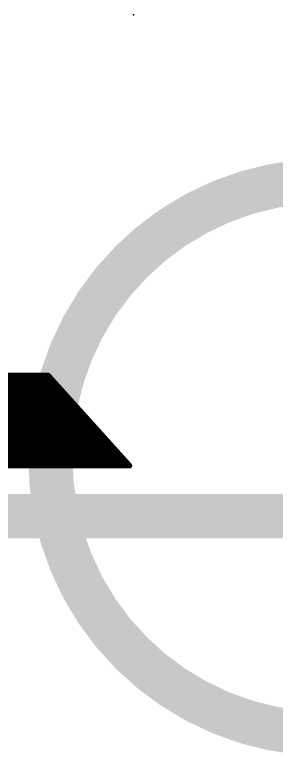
# Model space of a CAD drawing. Extents: x -0.1 to 26.8, y -10.2 to 23.
# Drawn here: x 8.727 to 9.927, y 17.705 to 21.082 of the extents above; entities that cross this region are included whole.
import ezdxf

# ---------------------------------------------------------------- set-up
doc = ezdxf.new("R2010")
doc.units = 0
for name, color, linetype in [('1', 12, 'CONTINUOUS'), ('21', 41, 'CONTINUOUS'), ('22', 40, 'CONTINUOUS'), ('24', 53, 'CONTINUOUS')]:
    doc.layers.add(name, color=color, linetype=linetype)

msp = doc.modelspace()

# ---------------------------------------------------------------- linework, layer by layer
at = {"layer": '1', "const_width": 0.2032}
msp.add_lwpolyline([(6.08, 18.78), (15.56, 18.78)], dxfattribs=at)
at = {"layer": '21', "const_width": 0.2032}
msp.add_lwpolyline([(10.16, 17.78, 1), (10.16, 20.32, 1), (10.16, 17.78)], format="xyb", dxfattribs=at)
at = {"layer": '22', "const_width": 0.0254}
for points in [[(6.8186, 19.4056), (8.8981, 19.4056)], [(8.8798, 19.4259), (6.8224, 19.4259)], [(9.2532, 19.0119), (8.8798, 19.4259)], [(6.8137, 19.3802), (8.921, 19.3802)], [(6.8089, 19.3548), (8.9439, 19.3548)], [(6.7993, 19.304), (8.9897, 19.304)], [(6.8041, 19.3294), (8.9668, 19.3294)], [(6.7945, 19.2786), (9.0127, 19.2786)], [(6.7897, 19.2532), (9.0356, 19.2532)], [(6.7849, 19.2278), (9.0585, 19.2278)], [(6.7753, 19.177), (9.1043, 19.177)], [(6.7801, 19.2024), (9.0814, 19.2024)], [(6.7705, 19.1516), (9.1272, 19.1516)], [(6.7656, 19.1262), (9.1501, 19.1262)], [(6.756, 19.0754), (9.1959, 19.0754)], [(6.7608, 19.1008), (9.173, 19.1008)], [(6.7512, 19.05), (9.2188, 19.05)], [(7.6812, 19.0246), (9.2417, 19.0246)], [(7.8232, 19.0119), (9.2532, 19.0119)]]:
    msp.add_lwpolyline(points, dxfattribs=at)
at = {"layer": '22', "const_width": 0.0127}
for points in [[(8.8845, 19.4302, 1), (8.8751, 19.4216)], [(8.8798, 19.4196, 1), (8.8798, 19.4323)], [(8.8981, 19.3992, 1), (8.8981, 19.412)], [(8.921, 19.3739, 1), (8.921, 19.3866)], [(8.9439, 19.3484, 1), (8.9439, 19.3612)], [(8.9668, 19.323, 1), (8.9668, 19.3358)], [(8.9897, 19.2977, 1), (8.9897, 19.3104)], [(9.0127, 19.2722, 1), (9.0127, 19.285)], [(9.0356, 19.2468, 1), (9.0356, 19.2596)], [(9.0585, 19.2215, 1), (9.0585, 19.2342)], [(9.0814, 19.196, 1), (9.0814, 19.2088)], [(9.1043, 19.1706, 1), (9.1043, 19.1834)], [(9.1272, 19.1453, 1), (9.1272, 19.158)], [(9.1501, 19.1198, 1), (9.1501, 19.1326)], [(9.173, 19.0944, 1), (9.173, 19.1072)], [(9.1959, 19.0691, 1), (9.1959, 19.0818)], [(9.2188, 19.0436, 1), (9.2188, 19.0564)], [(9.2417, 19.0182, 1), (9.2417, 19.031)], [(9.2485, 19.0076, 1), (9.2579, 19.0162)], [(9.2532, 19.0055, 1), (9.2532, 19.0183)]]:
    msp.add_lwpolyline(points, format="xyb", dxfattribs=at)
at = {"layer": '24'}
msp.add_point((9.271, 21.082), dxfattribs=at)

doc.saveas('drawing.dxf')
